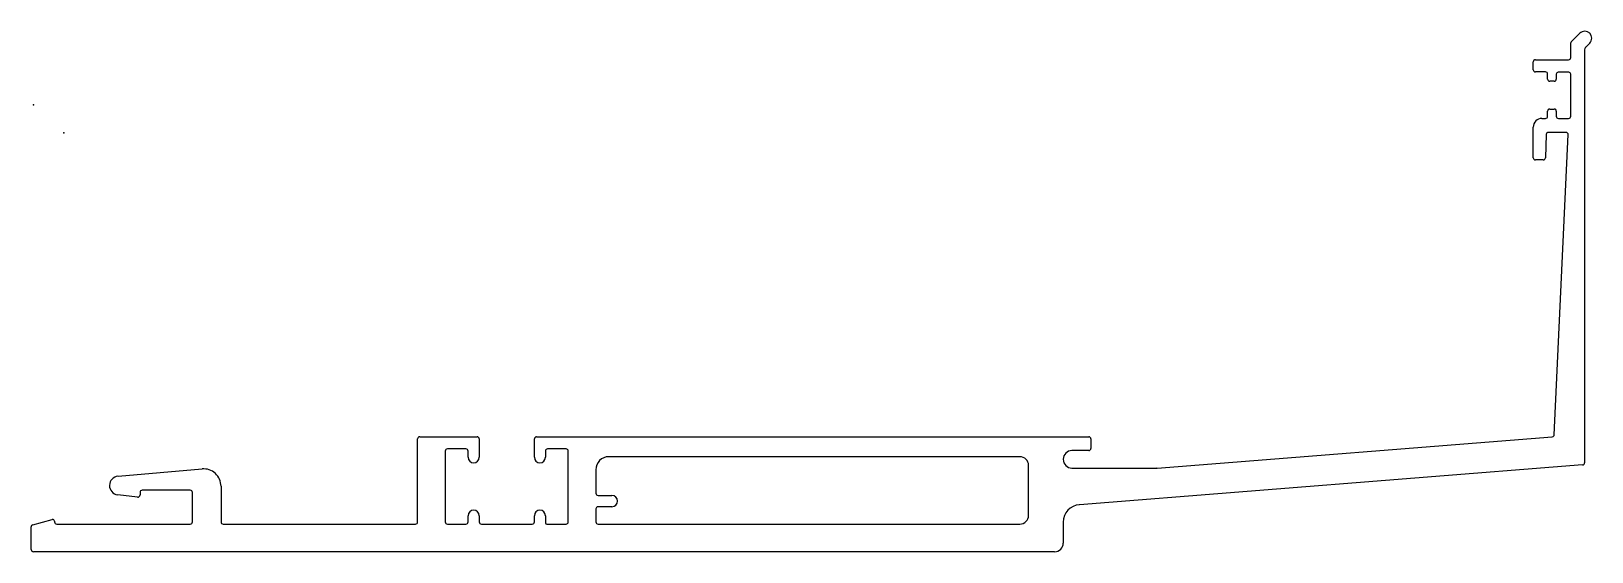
# Model space of a CAD drawing. Extents: x -86 to 94, y 2 to 61.
import ezdxf

# ---------------------------------------------------------------- set-up
doc = ezdxf.new("R2010")
doc.units = 0
doc.layers.add('1', color=7, linetype='CONTINUOUS')
doc.layers.add('CLIP', color=4, linetype='CONTINUOUS')

msp = doc.modelspace()

# ---------------------------------------------------------------- linework, layer by layer
at = {"layer": '1', "color": 250}
for p in [(-85.35, 52.89), (-81.85, 49.66)]:
    msp.add_point(p, dxfattribs=at)
at = {"layer": 'CLIP', "color": 7, "linetype": 'CONTINUOUS'}
for p, q in [((91.56, 60.12), (92.55, 61.12)), ((91.49, 58.33), (91.49, 59.95)), ((93.69, 59.98), (93.21, 59.5)), ((87.19, 56.93), (87.19, 57.83)), ((87.44, 58.08), (89.34, 58.08)), ((89.34, 58.08), (91.24, 58.08)), ((93.09, 59.22), (93.09, 11.76)), ((88.59, 56.68), (87.44, 56.68)), ((88.84, 55.86), (88.84, 56.43)), ((89.84, 56.43), (89.84, 55.86)), ((91.29, 56.63), (90.04, 56.63)), ((91.49, 51.58), (91.49, 56.43)), ((89.59, 55.61), (89.09, 55.61)), ((88.84, 51.58), (88.84, 52.16)), ((89.09, 52.41), (89.59, 52.41)), ((89.84, 52.16), (89.84, 51.58)), ((87.19, 46.81), (87.19, 50.33)), ((88.19, 51.33), (88.59, 51.33)), ((90.09, 51.33), (91.24, 51.33)), ((88.68, 49.49), (88.58, 46.8)), ((90.95, 49.73), (88.93, 49.73)), ((89.6, 14.98), (91.2, 49.47)), ((88.33, 46.56), (87.44, 46.56)), ((-41.16, 4.95), (-41.16, 14.5)), ((-40.91, 14.75), (-34.33, 14.75)), ((-34.08, 14.5), (-34.08, 14.5)), ((-34.08, 14.5), (-34.08, 12.38)), ((-27.73, 12.38), (-27.73, 14.5)), ((-27.48, 14.75), (36.05, 14.75)), ((36.3, 14.5), (36.3, 13.4)), ((43.91, 11.15), (89.37, 14.75)), ((-37.98, 13.1), (-37.98, 4.95)), ((-35.6, 13.35), (-37.73, 13.35)), ((-35.35, 12.38), (-35.35, 13.1)), ((-26.46, 13.1), (-26.46, 12.38)), ((-24.08, 13.35), (-26.21, 13.35)), ((-23.83, 4.95), (-23.83, 13.1)), ((36.05, 13.15), (34.12, 13.15)), ((-75.63, 10.2), (-65.96, 11.04)), ((-20.66, 10.95), (-20.66, 8.25)), ((28.12, 12.45), (-19.16, 12.45)), ((29.12, 5.7), (29.12, 11.45)), ((34.12, 11.15), (43.83, 11.15)), ((92.86, 11.51), (34.97, 6.93)), ((-63.78, 9.05), (-63.78, 4.95)), ((-73.38, 7.8), (-75.67, 8.08)), ((-73.1, 8.35), (-73.1, 8.05)), ((-67.33, 8.6), (-72.85, 8.6)), ((-67.08, 4.95), (-67.08, 8.35)), ((-20.41, 8), (-18.81, 8)), ((-35.35, 4.95), (-35.35, 5.67)), ((-34.08, 5.67), (-34.08, 4.95)), ((-27.73, 4.95), (-27.73, 5.67)), ((-26.46, 5.67), (-26.46, 4.85)), ((-20.66, 6.45), (-20.66, 4.95)), ((-18.81, 6.7), (-20.41, 6.7)), ((-85.62, 1.78), (-85.62, 4.39)), ((-85.43, 4.63), (-83.19, 5.23)), ((-82.93, 5.04), (-82.93, 4.96)), ((-82.68, 4.7), (-67.33, 4.7)), ((-63.53, 4.7), (-41.41, 4.7)), ((-37.73, 4.7), (-35.6, 4.7)), ((-33.83, 4.7), (-27.98, 4.7)), ((-26.31, 4.7), (-24.08, 4.7)), ((-20.41, 4.7), (28.12, 4.7)), ((33.12, 4.94), (33.12, 2.53)), ((32.12, 1.53), (-85.37, 1.53))]:
    msp.add_line(p, q, dxfattribs=at)
for centre, radius, start, end in [((93.12, 60.55), 0.8, 90, 135), ((93.12, 60.55), 0.8, 360, 90), ((91.74, 59.95), 0.254, 135, 180), ((93.49, 59.22), 0.4, 135.0001, 180), ((93.12, 60.55), 0.8, 315, 360), ((87.44, 57.83), 0.25, 90, 180), ((91.24, 58.33), 0.25, 270, 0), ((87.44, 56.93), 0.25, 180, 270), ((88.59, 56.43), 0.25, 360, 90), ((89.09, 55.86), 0.25, 180, 270), ((89.59, 55.86), 0.25, 270, 0), ((90.04, 56.43), 0.2, 90, 180), ((91.29, 56.43), 0.2, 360, 90), ((89.09, 52.16), 0.25, 90, 180), ((89.59, 52.16), 0.25, 360, 90), ((88.19, 50.33), 1, 90, 180), ((88.59, 51.58), 0.25, 270, 0), ((90.09, 51.58), 0.25, 180, 270), ((91.24, 51.58), 0.25, 270, 0), ((88.93, 49.48), 0.25, 90, 177.8587), ((90.95, 49.48), 0.25, 357.3435, 90), ((87.44, 46.81), 0.25, 180, 270), ((88.33, 46.81), 0.25, 270, 357.8587), ((-40.91, 14.5), 0.25, 90, 180), ((-34.33, 14.5), 0.25, 360, 90), ((-27.48, 14.5), 0.25, 90, 180), ((36.05, 14.5), 0.25, 0, 90), ((89.35, 15), 0.25, 274.5239, 357.3941), ((-37.73, 13.1), 0.25, 90.0753, 180.0753), ((-35.6, 13.1), 0.25, 360, 90), ((-26.21, 13.1), 0.25, 90, 180), ((-24.08, 13.1), 0.25, 360, 90), ((34.12, 12.15), 1, 90, 270), ((36.05, 13.4), 0.25, 270, 0), ((-65.78, 9.05), 2, 0, 95), ((-34.72, 12.38), 0.635, 180, 0), ((-27.1, 12.38), 0.635, 180, 0), ((-19.16, 10.95), 1.5, 90, 180), ((28.12, 11.45), 1, 0, 90), ((43.83, 12.15), 1, 270, 274.5239), ((92.84, 11.76), 0.25, 274.5239, 360), ((-75.54, 9.14), 1.07, 95, 263), ((-73.35, 8.05), 0.251, 263.0001, 0.0001), ((-72.85, 8.35), 0.251, 90, 180), ((-67.33, 8.35), 0.251, 360, 90), ((-20.41, 8.25), 0.25, 180, 270), ((-18.81, 7.35), 0.65, 270, 90), ((-34.72, 5.67), 0.635, 0, 180), ((-27.1, 5.67), 0.635, 0, 180), ((-20.41, 6.45), 0.25, 90, 180), ((28.12, 5.7), 1, 270, 0), ((35.12, 4.94), 2, 94.5239, 180), ((-85.37, 4.39), 0.25, 105.0001, 180.0001), ((-83.14, 5.04), 0.203, 0, 105), ((-82.68, 4.96), 0.254, 180, 270), ((-67.33, 4.95), 0.25, 270, 0), ((-63.53, 4.95), 0.25, 180, 270), ((-41.41, 4.95), 0.25, 270, 360), ((-37.73, 4.95), 0.25, 180, 270), ((-35.6, 4.95), 0.25, 270, 360), ((-33.83, 4.95), 0.25, 180, 270), ((-27.98, 4.95), 0.25, 270, 0), ((-26.31, 4.85), 0.15, 180, 270), ((-24.08, 4.95), 0.25, 270, 360), ((-20.41, 4.95), 0.25, 180, 270), ((32.12, 2.53), 1, 270, 360), ((-85.37, 1.78), 0.25, 180, 270)]:
    msp.add_arc(centre, radius, start, end, dxfattribs=at)

doc.saveas('drawing.dxf')
